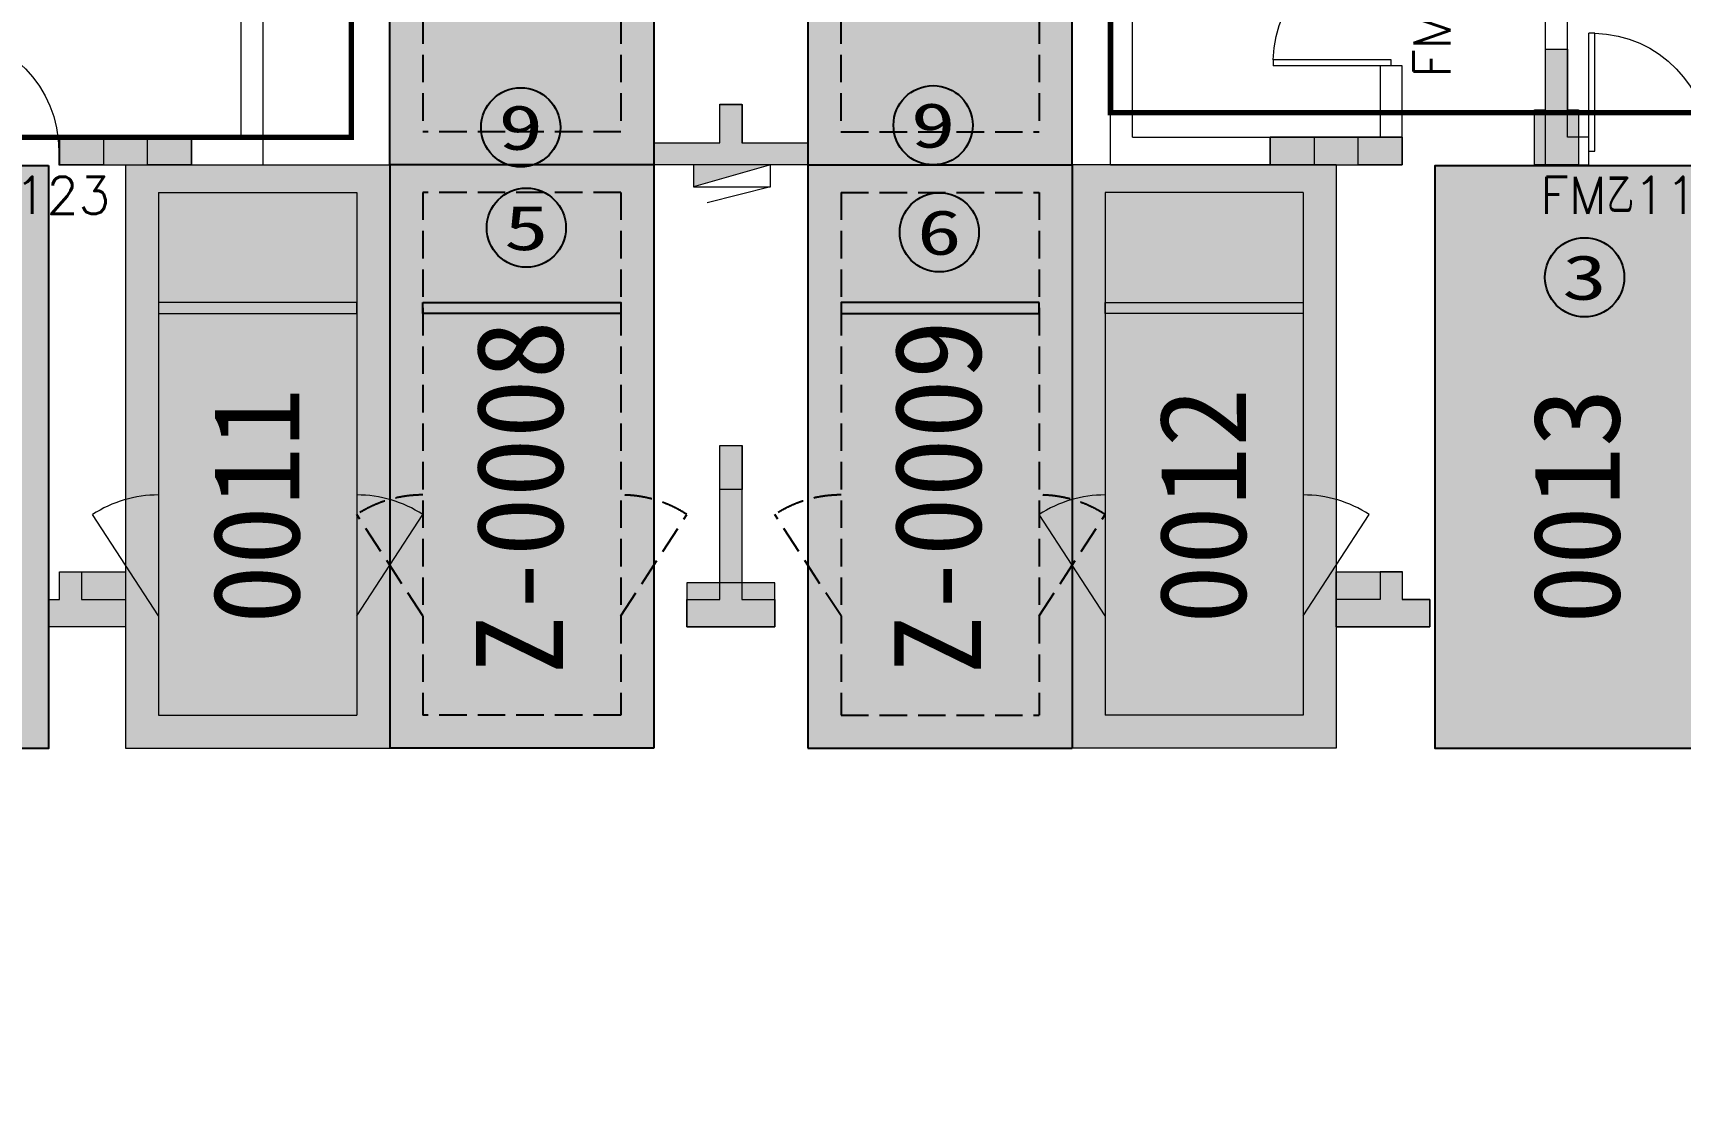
# Model space of a CAD drawing. Extents: x -264757 to 1033689, y 4049843 to 4347093.
# Drawn here: x -39831 to -24865, y 4298849 to 4308511 of the extents above; entities that cross this region are included whole.
import ezdxf
from ezdxf.enums import TextEntityAlignment as Align

# ---------------------------------------------------------------- set-up
doc = ezdxf.new("R2010")
doc.units = 0
doc.header["$LTSCALE"] = 1000
doc.header["$MEASUREMENT"] = 0
doc.linetypes.add('AX-01DK-PB01$1$A-001-车位参照B1$0$A-001-车位参照B1$0$A-001-车位参照B1$0$A-H4-001-基本图形$0$A-001-车位B1$0$DASH', pattern=[0.35, 0.25, -0.1])
doc.linetypes.add('DASH', pattern=[0.35, 0.25, -0.1])
doc.layers.add('AX-01DK-PB01$0$AX-001DK-01-PB01-02$0$A-3-WinF(Text)', color=8, linetype='Continuous', plot=False)
for name, color, linetype in [('不利因素1-紧邻消火栓', 7, 'Continuous'), ('不利因素3-紧邻房间出入口', 7, 'Continuous'), ('不利因素5-单面靠墙', 7, 'Continuous'), ('不利因素6-双面靠墙', 7, 'Continuous'), ('不可售车位', 255, 'Continuous'), ('子母车位', 7, 'Continuous'), ('普通车位', 7, 'Continuous')]:
    doc.layers.add(name, color=color, linetype=linetype)
doc.layers.add('无关图层', color=8, linetype='Continuous', lineweight=0)
doc.layers.add('车位归属楼栋范围线', color=7, linetype='Continuous', true_color=0x19e6c7)
doc.styles.add('AX-01DK-PB01$0$AX-001DK-01-PB01-02$0$_TCH_WINDOW', font='SIMPLEX', dxfattribs={"bigfont": 'GBCBIG'})
doc.styles.add('AX-ACK-BIANH1$0$黑体', font='simhei.ttf')
doc.styles.add('SX-ACK-PB01-WNC-ALL$0$黑体', font='simhei.ttf')
doc.styles.add('黑体', font='simhei.ttf')

# ---------------------------------------------------------------- blocks, each defined once
blk = doc.blocks.new('20200722.21175556')
at = {"layer": '不利因素1-紧邻消火栓', "true_color": 0x3c6a45}
h = blk.add_hatch(color=97, dxfattribs=at)
h.dxf.hatch_style = 1
edge = h.paths.add_edge_path()
edge.add_arc((360, 360), 360, 0, 360)
at = {"layer": '不利因素1-紧邻消火栓'}
blk.add_circle((360, 360), 360, dxfattribs=at)
at = {"layer": '不利因素1-紧邻消火栓', "style": '黑体', "width": 1.390625}
blk.add_text('9', height=407, dxfattribs=at).set_placement((156, 156), (564, 156), align=Align.FIT)
blk = doc.blocks.new('SX-ACK-PB01-WNC-ALL$0$20200722.21182536')
at = {"layer": '不利因素3-紧邻房间出入口', "true_color": 0xe4d218}
h = blk.add_hatch(color=52, dxfattribs=at)
h.dxf.hatch_style = 1
edge = h.paths.add_edge_path()
edge.add_arc((360, 360), 360, 0, 360)
at = {"layer": '不利因素3-紧邻房间出入口'}
blk.add_circle((360, 360), 360, dxfattribs=at)
at = {"layer": '不利因素3-紧邻房间出入口', "style": 'SX-ACK-PB01-WNC-ALL$0$黑体', "width": 1.390625}
blk.add_text('3', height=407, dxfattribs=at).set_placement((156, 156), (564, 156), align=Align.FIT)
blk = doc.blocks.new('SX-ACK-PB01-WNC-ALL$0$20200722.21183455')
at = {"layer": '不利因素6-双面靠墙', "true_color": 0xf2b47b}
h = blk.add_hatch(color=31, dxfattribs=at)
h.dxf.hatch_style = 1
edge = h.paths.add_edge_path()
edge.add_arc((360, 360), 360, 0, 360)
at = {"layer": '不利因素6-双面靠墙'}
blk.add_circle((360, 360), 360, dxfattribs=at)
at = {"layer": '不利因素6-双面靠墙', "style": 'SX-ACK-PB01-WNC-ALL$0$黑体', "width": 1.390625}
blk.add_text('6', height=407, dxfattribs=at).set_placement((156, 156), (564, 156), align=Align.FIT)
blk = doc.blocks.new('SX-ACK-PB01-WNC-ALL$0$20200722.21183209')
at = {"layer": '不利因素5-单面靠墙', "true_color": 0x6d711d}
h = blk.add_hatch(color=66, dxfattribs=at)
h.dxf.hatch_style = 1
edge = h.paths.add_edge_path()
edge.add_arc((360, 360), 360, 0, 360)
at = {"layer": '不利因素5-单面靠墙'}
blk.add_circle((360, 360), 360, dxfattribs=at)
at = {"layer": '不利因素5-单面靠墙', "style": 'SX-ACK-PB01-WNC-ALL$0$黑体', "width": 1.390625}
blk.add_text('5', height=407, dxfattribs=at).set_placement((156, 156), (564, 156), align=Align.FIT)
blk = doc.blocks.new('销控车位')
at = {"layer": '不可售车位', "true_color": 0x757b8a}
h = blk.add_hatch(color=8, dxfattribs=at)
h.dxf.hatch_style = 1
h.paths.add_polyline_path([(2400, 0), (2400, -5300), (0, -5300), (0, 0)])
at = {"layer": '不可售车位', "color": 8, "true_color": 0x757b8a}
blk.add_lwpolyline([(2400, 0), (2400, -5300), (0, -5300), (0, 0)], close=True, dxfattribs=at)
blk = doc.blocks.new('AX-01DK-PB01$0$$DorLib2D$00000001')
at = {"layer": '无关图层'}
for p, q in [((0.45, 0.975), (0.5, 0.975)), ((0.45, 0), (0.45, 0.975)), ((0.5, 0), (0.5, 0.975)), ((0.5, 0), (0.45, 0))]:
    blk.add_line(p, q, dxfattribs=at)
at = {"layer": '无关图层', "lineweight": 13}
blk.add_arc((0.475, 0), 0.975, 91.4693, 180, dxfattribs=at)
blk = doc.blocks.new('PX-03CK-XHS$1$$TWTSYS$00000508')
at = {"layer": '无关图层'}
for p, q in [((-0.5, 0.5), (0.324, 1.224)), ((-0.5, 0.5), (-0.5, -0.5)), ((-0.5, -0.5), (0.5, 0.5)), ((0.5, 0.5), (-0.5, 0.5)), ((0.5, -0.5), (0.5, 0.5)), ((-0.5, -0.5), (0.5, -0.5))]:
    blk.add_line(p, q, dxfattribs=at)
blk.add_solid([(0.5, -0.5), (0.5, 0.5), (-0.5, -0.5)], dxfattribs=at)
blk = doc.blocks.new('A$C741380cb')
at = {"layer": '子母车位', "true_color": 0x0617f9}
h = blk.add_hatch(color=5, dxfattribs=at)
h.dxf.hatch_style = 1
h.paths.add_polyline_path([(2400, 0), (2400, -10400), (0, -10400), (0, 0)])
blk = doc.blocks.new('A$C7e5eb487')
at = {"layer": '普通车位', "true_color": 0xf18f8e}
h = blk.add_hatch(color=11, dxfattribs=at)
h.dxf.hatch_style = 1
h.paths.add_polyline_path([(2400, 0), (2400, -5300), (0, -5300), (0, 0)])

msp = doc.modelspace()

# ---------------------------------------------------------------- hatches: boundary and pattern name
at = {"layer": '无关图层'}
for points in [[(-26189, 4307812.6), (-26089, 4307812.6), (-26089, 4308362.6), (-25889, 4308362.6), (-25889, 4307812.6), (-25789, 4307812.6), (-25789, 4307312.6), (-26189, 4307312.6)], [(-34188.3, 4307511.6), (-33588.3, 4307511.6), (-33588.3, 4307861.6), (-33388.3, 4307861.6), (-33388.3, 4307511.6), (-32788.3, 4307511.6), (-32788.3, 4307311.6), (-34188.3, 4307311.6)], [(-39589.7, 4307562.6), (-39189.7, 4307563.1), (-39189.7, 4307312.1), (-39589.7, 4307311.5)], [(-38789, 4307562.6), (-38389, 4307563.1), (-38389, 4307312.1), (-38789, 4307311.5)], [(-28589.7, 4307562.6), (-28189.7, 4307563.1), (-28189.7, 4307312.1), (-28589.7, 4307311.5)], [(-27789, 4307562.6), (-27389, 4307563.1), (-27389, 4307312.1), (-27789, 4307311.5)], [(-33388, 4304761.6), (-33388.3, 4304361.6), (-33589.3, 4304361.6), (-33589, 4304761.6)], [(-39588.7, 4303612.6), (-38988.7, 4303612.6), (-38988.7, 4303112.6), (-39588.7, 4303112.6), (-39688.7, 4303112.6), (-39688.6, 4303362.6), (-39588.7, 4303362.6)], [(-33088.7, 4303512.6), (-33888.9, 4303512.6), (-33888.9, 4303112.6), (-33088.7, 4303112.6)], [(-27988.8, 4303612.6), (-27388.8, 4303612.6), (-27388.8, 4303362.6), (-27138.4, 4303362.6), (-27138.4, 4303112.6), (-27988.8, 4303112.6)]]:
    msp.add_hatch(color=256, dxfattribs=at).paths.add_polyline_path(points)
h = msp.add_hatch(color=256, dxfattribs=at)
h.dxf.hatch_style = 1
h.paths.add_polyline_path([(-34188.8, 4307512.6), (-33588.8, 4307512.6), (-33588.8, 4307862.6), (-33388.8, 4307862.6), (-33388.8, 4307512.6), (-32788.8, 4307512.6), (-32788.8, 4307312.6), (-34188.8, 4307312.6)])
h = msp.add_hatch(color=256, dxfattribs=at)
h.dxf.hatch_style = 1
h.paths.add_polyline_path([(-38389, 4307563.1), (-39589.7, 4307563.1), (-39589.7, 4307311.5), (-38389, 4307311.5)])
h = msp.add_hatch(color=256, dxfattribs=at)
h.dxf.hatch_style = 1
h.paths.add_polyline_path([(-27389, 4307562.6), (-28589.7, 4307562.6), (-28589.7, 4307311.5), (-27389, 4307311.5)])
h = msp.add_hatch(color=256, dxfattribs=at)
h.dxf.hatch_style = 1
h.paths.add_polyline_path([(-33888.8, 4303362.6), (-33588.8, 4303362.6), (-33588.8, 4304762.6), (-33388.8, 4304762.6), (-33388.8, 4303362.6), (-33088.8, 4303362.6), (-33088.8, 4303112.6), (-33888.8, 4303112.6)])
h = msp.add_hatch(color=256, dxfattribs=at)
h.dxf.hatch_style = 1
h.paths.add_polyline_path([(-39688.7, 4303112.6), (-39688.7, 4303362.6), (-39588.7, 4303362.6), (-39588.7, 4303612.6), (-39388.7, 4303612.6), (-39388.7, 4303362.6), (-38988.7, 4303362.6), (-38988.7, 4303112.6), (-39388.7, 4303112.6)])
h = msp.add_hatch(color=256, dxfattribs=at)
h.dxf.hatch_style = 1
h.paths.add_polyline_path([(-27138.4, 4303112.6), (-27138.4, 4303362.6), (-27388.4, 4303362.6), (-27388.4, 4303612.6), (-27588.4, 4303612.6), (-27588.4, 4303362.6), (-27988.4, 4303362.6), (-27988.4, 4303112.6), (-27588.4, 4303112.6)])

# ---------------------------------------------------------------- linework, layer by layer
at = {"layer": '子母车位', "color": 8, "linetype": 'AX-01DK-PB01$1$A-001-车位参照B1$0$A-001-车位参照B1$0$A-001-车位参照B1$0$A-H4-001-基本图形$0$A-001-车位B1$0$DASH'}
for p, q in [((-36288.8, 4312162.6), (-36288.8, 4307612.6, 0)), ((-34488.8, 4312162.6), (-34488.8, 4307612.6, 0)), ((-32488.9, 4312162.6), (-32488.9, 4307612.6, 0)), ((-30688.9, 4312162.6), (-30688.9, 4307612.6, 0)), ((-34488.8, 4307612.6, 0), (-36288.8, 4307612.6, 0)), ((-32488.9, 4307612.6, 0), (-30688.9, 4307612.6, 0)), ((-34488.9, 4307062.6, 0), (-36288.9, 4307062.6, 0)), ((-36288.9, 4307062.6, 0), (-36288.9, 4302312.6)), ((-34488.9, 4307062.6, 0), (-34488.9, 4302312.6)), ((-32488.8, 4307062.6, 0), (-30688.8, 4307062.6, 0)), ((-32488.8, 4307062.6, 0), (-32488.8, 4302312.6)), ((-30688.8, 4307062.6, 0), (-30688.8, 4302312.6)), ((-34488.9, 4302312.6), (-36288.9, 4302312.6)), ((-32488.8, 4302312.6), (-30688.8, 4302312.6))]:
    msp.add_line(p, q, dxfattribs=at)
at = {"layer": '子母车位', "color": 83}
for p, q in [((-36588.9, 4307312.6, 0), (-36588.9, 4302012.6)), ((-34188.9, 4307312.6, 0), (-36588.9, 4307312.6, 0)), ((-34188.9, 4307312.6, 0), (-34188.9, 4302012.6)), ((-32788.8, 4307312.6, 0), (-32788.8, 4302012.6)), ((-32788.8, 4307312.6, 0), (-30388.8, 4307312.6, 0)), ((-30388.8, 4307312.6, 0), (-30388.8, 4302012.6)), ((-34188.9, 4302012.6), (-36588.9, 4302012.6)), ((-32788.8, 4302012.6), (-30388.8, 4302012.6))]:
    msp.add_line(p, q, dxfattribs=at)
for points in [[(-36588.8, 4312412.6), (-34188.8, 4312412.6), (-34188.8, 4307312.6), (-36588.8, 4307312.6)], [(-30388.9, 4312412.6), (-32788.9, 4312412.6), (-32788.8, 4307312.6), (-30388.8, 4307312.6)]]:
    msp.add_lwpolyline(points, close=True, dxfattribs=at)
at = {"layer": '子母车位', "elevation": 0}
for points in [[(-36288.9, 4306062.6), (-34488.9, 4306062.6), (-34488.9, 4305962.6), (-36288.9, 4305962.6)], [(-30688.8, 4306062.6), (-32488.8, 4306062.6), (-32488.8, 4305962.6), (-30688.8, 4305962.6)]]:
    msp.add_lwpolyline(points, close=True, dxfattribs=at)
at = {"layer": '子母车位', "linetype": 'AX-01DK-PB01$1$A-001-车位参照B1$0$A-001-车位参照B1$0$A-001-车位参照B1$0$A-H4-001-基本图形$0$A-001-车位B1$0$DASH', "elevation": 0}
for points in [[(-36288.9, 4303212.6), (-36888.9, 4304134.6)], [(-34488.9, 4303212.6), (-33888.9, 4304134.6)], [(-32488.8, 4303212.6), (-33088.8, 4304134.6)], [(-30688.8, 4303212.6), (-30088.8, 4304134.6)]]:
    msp.add_lwpolyline(points, dxfattribs=at)
at = {"layer": '子母车位', "linetype": 'AX-01DK-PB01$1$A-001-车位参照B1$0$A-001-车位参照B1$0$A-001-车位参照B1$0$A-H4-001-基本图形$0$A-001-车位B1$0$DASH'}
for centre, start, end in [((-36288.9, 4303212.6), 90, 123.05573), ((-34488.9, 4303212.6), 56.94427, 90), ((-32488.8, 4303212.6), 90, 123.05573), ((-30688.8, 4303212.6), 56.94427, 90)]:
    msp.add_arc(centre, 1100, start, end, dxfattribs=at)
at = {"layer": '无关图层'}
for p, q in [((-37738.7, 4307312.6), (-37738.7, 4311812.6)), ((-30038.8, 4307312.6), (-30038.8, 4311812.6)), ((-37938.7, 4307562.6), (-37938.7, 4311612.6)), ((-26088.5, 4307312.6), (-26088.5, 4311612.6)), ((-25888.5, 4307562.6), (-25888.5, 4311612.6)), ((-29838.8, 4307562.6), (-29838.8, 4311412.6)), ((-27389, 4308212.6), (-27589, 4308212.6)), ((-27589, 4308212.6), (-27589, 4307562.6)), ((-27389, 4307312.6), (-27389, 4308212.6)), ((-37938.7, 4307562.6), (-39595.2, 4307562.6)), ((-39595.2, 4307562.6), (-39595.2, 4307312.6)), ((-29838.8, 4307562.6), (-27589, 4307562.6)), ((-25695.2, 4307562.6), (-25888.5, 4307562.6)), ((-25695.2, 4307312.6), (-25695.2, 4307562.6)), ((-39595.2, 4307312.6), (-37738.7, 4307312.6)), ((-38988.9, 4307312.6), (-38988.9, 4302012.6, 0)), ((-38988.9, 4307312.6), (-36588.9, 4307312.6)), ((-36588.9, 4307312.6), (-36588.9, 4302012.6, 0)), ((-30388.8, 4307312.6), (-30388.8, 4302012.6, 0)), ((-27988.8, 4307312.6), (-30388.8, 4307312.6)), ((-30038.8, 4307312.6), (-27389, 4307312.6)), ((-27988.8, 4307312.6), (-27988.8, 4302012.6, 0)), ((-26088.5, 4307312.6), (-25695.2, 4307312.6)), ((-38688.9, 4307062.6), (-36888.9, 4307062.6)), ((-38688.9, 4307062.6), (-38688.9, 4302312.6, 0)), ((-36888.9, 4307062.6), (-36888.9, 4302312.6, 0)), ((-28288.8, 4307062.6), (-30088.8, 4307062.6)), ((-30088.8, 4307062.6), (-30088.8, 4302312.6, 0)), ((-28288.8, 4307062.6), (-28288.8, 4302312.6, 0)), ((-30088.8, 4306062.6), (-28288.8, 4306062.6)), ((-30088.8, 4305962.6), (-30088.8, 4306062.6)), ((-28288.8, 4306062.6), (-28288.8, 4305962.6)), ((-28288.8, 4305962.6), (-30088.8, 4305962.6)), ((-30088.8, 4303212.6), (-30688.8, 4304134.6)), ((-28288.8, 4303212.6), (-27688.8, 4304134.6)), ((-38688.9, 4302312.6, 0), (-36888.9, 4302312.6, 0)), ((-28288.8, 4302312.6, 0), (-30088.8, 4302312.6, 0)), ((-38988.9, 4302012.6, 0), (-36588.9, 4302012.6, 0)), ((-27988.8, 4302012.6, 0), (-30388.8, 4302012.6, 0))]:
    msp.add_line(p, q, dxfattribs=at)
for points in [[(-26189, 4307812.6), (-26089, 4307812.6), (-26089, 4308362.6), (-25889, 4308362.6), (-25889, 4307812.6), (-25789, 4307812.6), (-25789, 4307312.6), (-26189, 4307312.6)], [(-34188.8, 4307512.6), (-33588.8, 4307512.6), (-33588.8, 4307862.6), (-33388.8, 4307862.6), (-33388.8, 4307512.6), (-32788.8, 4307512.6), (-32788.8, 4307312.6), (-34188.8, 4307312.6)], [(-34188.3, 4307511.6), (-33588.3, 4307511.6), (-33588.3, 4307861.6), (-33388.3, 4307861.6), (-33388.3, 4307511.6), (-32788.3, 4307511.6), (-32788.3, 4307311.6), (-34188.3, 4307311.6)], [(-39589.7, 4307562.6), (-39189.7, 4307563.1), (-39189.7, 4307312.1), (-39589.7, 4307311.5)], [(-38389, 4307563.1), (-39589.7, 4307563.1), (-39589.7, 4307311.5), (-38389, 4307311.5)], [(-38789, 4307562.6), (-38389, 4307563.1), (-38389, 4307312.1), (-38789, 4307311.5)], [(-28589.7, 4307562.6), (-28189.7, 4307563.1), (-28189.7, 4307312.1), (-28589.7, 4307311.5)], [(-27389, 4307562.6), (-28589.7, 4307562.6), (-28589.7, 4307311.5), (-27389, 4307311.5)], [(-27789, 4307562.6), (-27389, 4307563.1), (-27389, 4307312.1), (-27789, 4307311.5)], [(-36888.9, 4306062.6), (-38688.9, 4306062.6), (-38688.9, 4305962.6), (-36888.9, 4305962.6)], [(-33888.8, 4303362.6), (-33588.8, 4303362.6), (-33588.8, 4304762.6), (-33388.8, 4304762.6), (-33388.8, 4303362.6), (-33088.8, 4303362.6), (-33088.8, 4303112.6), (-33888.8, 4303112.6)], [(-33388, 4304761.6), (-33388.3, 4304361.6), (-33589.3, 4304361.6), (-33589, 4304761.6)], [(-39688.7, 4303112.6), (-39688.7, 4303362.6), (-39588.7, 4303362.6), (-39588.7, 4303612.6), (-39388.7, 4303612.6), (-39388.7, 4303362.6), (-38988.7, 4303362.6), (-38988.7, 4303112.6), (-39388.7, 4303112.6)], [(-39588.7, 4303612.6), (-38988.7, 4303612.6), (-38988.7, 4303112.6), (-39588.7, 4303112.6), (-39688.7, 4303112.6), (-39688.6, 4303362.6), (-39588.7, 4303362.6)], [(-33088.7, 4303512.6), (-33888.9, 4303512.6), (-33888.9, 4303112.6), (-33088.7, 4303112.6)], [(-27988.8, 4303612.6), (-27388.8, 4303612.6), (-27388.8, 4303362.6), (-27138.4, 4303362.6), (-27138.4, 4303112.6), (-27988.8, 4303112.6)], [(-27138.4, 4303112.6), (-27138.4, 4303362.6), (-27388.4, 4303362.6), (-27388.4, 4303612.6), (-27588.4, 4303612.6), (-27588.4, 4303362.6), (-27988.4, 4303362.6), (-27988.4, 4303112.6), (-27588.4, 4303112.6)]]:
    msp.add_lwpolyline(points, close=True, dxfattribs=at)
for points in [[(-38688.9, 4303212.6), (-39288.9, 4304134.6)], [(-36888.9, 4303212.6), (-36288.9, 4304134.6)]]:
    msp.add_lwpolyline(points, dxfattribs=at)
for centre, start, end in [((-38688.9, 4303212.6, 0), 90, 123.05573), ((-36888.9, 4303212.6, 0), 56.94427, 90)]:
    msp.add_arc(centre, 1100, start, end, dxfattribs=at)
for centre, major_axis, start_param, end_param in [((-30088.8, 4303212.6, 0), (-271.6, 1065.9), -0.2495268, 0.3274045), ((-28288.8, 4303212.6, 0), (364.1, 1038), -0.2395336, 0.3373977)]:
    msp.add_ellipse(centre, major_axis=major_axis, ratio=1, start_param=start_param, end_param=end_param, dxfattribs=at)
at = {"layer": '车位归属楼栋范围线', "linetype": 'DASH', "ltscale": 5, "const_width": 50}
msp.add_lwpolyline([(-18439, 4267038), (-25253.3, 4267038), (-25253.3, 4260878), (-51289.7, 4260878), (-51289.7, 4257064.8), (-54175.3, 4257064.8), (-54175.3, 4272678.8), (-56088.9, 4272678.8), (-56090.2, 4296158), (-56090.2, 4312805.1), (-52862.3, 4312805.1), (-52862.3, 4309828.9), (-48777.9, 4309828.9), (-48777.9, 4312559.6), (-45038.8, 4312559.6), (-45038.8, 4307562.6), (-36938.4, 4307562.6), (-36938.4, 4312684.1), (-30040.1, 4312684.1), (-30040.1, 4307786), (-22180.7, 4307786)], dxfattribs=at)

# ---------------------------------------------------------------- block references
at = {"layer": '不利因素1-紧邻消火栓'}
for p in [(-35758.9, 4307293.1, 0), (-32011.7, 4307312.7, 0)]:
    msp.add_blockref('20200722.21175556', p, dxfattribs=at)
at = {"layer": '不利因素3-紧邻房间出入口'}
msp.add_blockref('SX-ACK-PB01-WNC-ALL$0$20200722.21182536', (-26092.4, 4305930.2, 0), dxfattribs=at)
at = {"layer": '不利因素5-单面靠墙'}
msp.add_blockref('SX-ACK-PB01-WNC-ALL$0$20200722.21183209', (-35708.2, 4306381.1, 0), dxfattribs=at)
at = {"layer": '不利因素6-双面靠墙'}
msp.add_blockref('SX-ACK-PB01-WNC-ALL$0$20200722.21183455', (-31955.5, 4306339.2, 0), dxfattribs=at)
at = {"layer": '不可售车位'}
for p in [(-42088.8, 4307307.8), (-27088.8, 4307307.8)]:
    msp.add_blockref('销控车位', p, dxfattribs=at)
at = {"layer": '子母车位', "extrusion": (0, 0, -1), "zscale": -1, "rotation": 180.0000000000001}
msp.add_blockref('A$C741380cb', (36588.9, 4302012.6), dxfattribs=at)
at = {"layer": '子母车位', "rotation": 180.0000000000001}
msp.add_blockref('A$C741380cb', (-30388.8, 4302012.6), dxfattribs=at)
at = {"layer": '无关图层'}
ref = msp.add_blockref('AX-01DK-PB01$0$$DorLib2D$00000001', (-27489, 4308762.6), dxfattribs=dict(at, xscale=-1100, yscale=1100, zscale=200, rotation=89.9999999998635))
ref.add_attrib('A', 'FM乙1123', (-26950.1, 4308101.5), dxfattribs={"layer": 'AX-01DK-PB01$0$AX-001DK-01-PB01-02$0$A-3-WinF(Text)', "height": 337.59, "rotation": 90, "style": 'AX-01DK-PB01$0$AX-001DK-01-PB01-02$0$_TCH_WINDOW'})
ref = msp.add_blockref('AX-01DK-PB01$0$$DorLib2D$00000001', (-40145.2, 4307437.6), dxfattribs=dict(at, xscale=1100, yscale=-1100, zscale=250, rotation=179.9999999995595))
ref.add_attrib('A', 'FM乙1123', (-41136.2, 4306867.3), dxfattribs={"layer": 'AX-01DK-PB01$0$AX-001DK-01-PB01-02$0$A-3-WinF(Text)', "height": 337.59, "rotation": 360, "style": 'AX-01DK-PB01$0$AX-001DK-01-PB01-02$0$_TCH_WINDOW'})
ref = msp.add_blockref('AX-01DK-PB01$0$$DorLib2D$00000001', (-25145.2, 4307437.6), dxfattribs=dict(at, xscale=1100, yscale=-1100, zscale=250, rotation=179.9999999995595))
ref.add_attrib('A', 'FM乙1123', (-26136.2, 4306867.3), dxfattribs={"layer": 'AX-01DK-PB01$0$AX-001DK-01-PB01-02$0$A-3-WinF(Text)', "height": 337.59, "rotation": 360, "style": 'AX-01DK-PB01$0$AX-001DK-01-PB01-02$0$_TCH_WINDOW'})
at = {"layer": '无关图层', "xscale": -700, "yscale": -200, "zscale": 700}
msp.add_blockref('PX-03CK-XHS$1$$TWTSYS$00000508', (-33478.6, 4307212.6), dxfattribs=at)
at = {"layer": '普通车位', "rotation": 180}
msp.add_blockref('A$C7e5eb487', (-36588.9, 4302012.6, 0), dxfattribs=at)
at = {"layer": '普通车位', "extrusion": (0, 0, -1), "zscale": -0.9999999999999998, "rotation": 180}
msp.add_blockref('A$C7e5eb487', (30388.8, 4302012.6, 0), dxfattribs=at)

# ---------------------------------------------------------------- texts
at = {"layer": '无关图层', "style": 'AX-ACK-BIANH1$0$黑体'}
for s, p in [('Z-0008', (-35016, 4302682.1)), ('Z-0009', (-31216.1, 4302682.1)), ('0011', (-37409.8, 4303138.9)), ('0012', (-28809.7, 4303138.9)), ('0013', (-25414.2, 4303138.9))]:
    msp.add_text(s, height=788.61, rotation=90, dxfattribs=at).set_placement(p)

doc.saveas('drawing.dxf')
